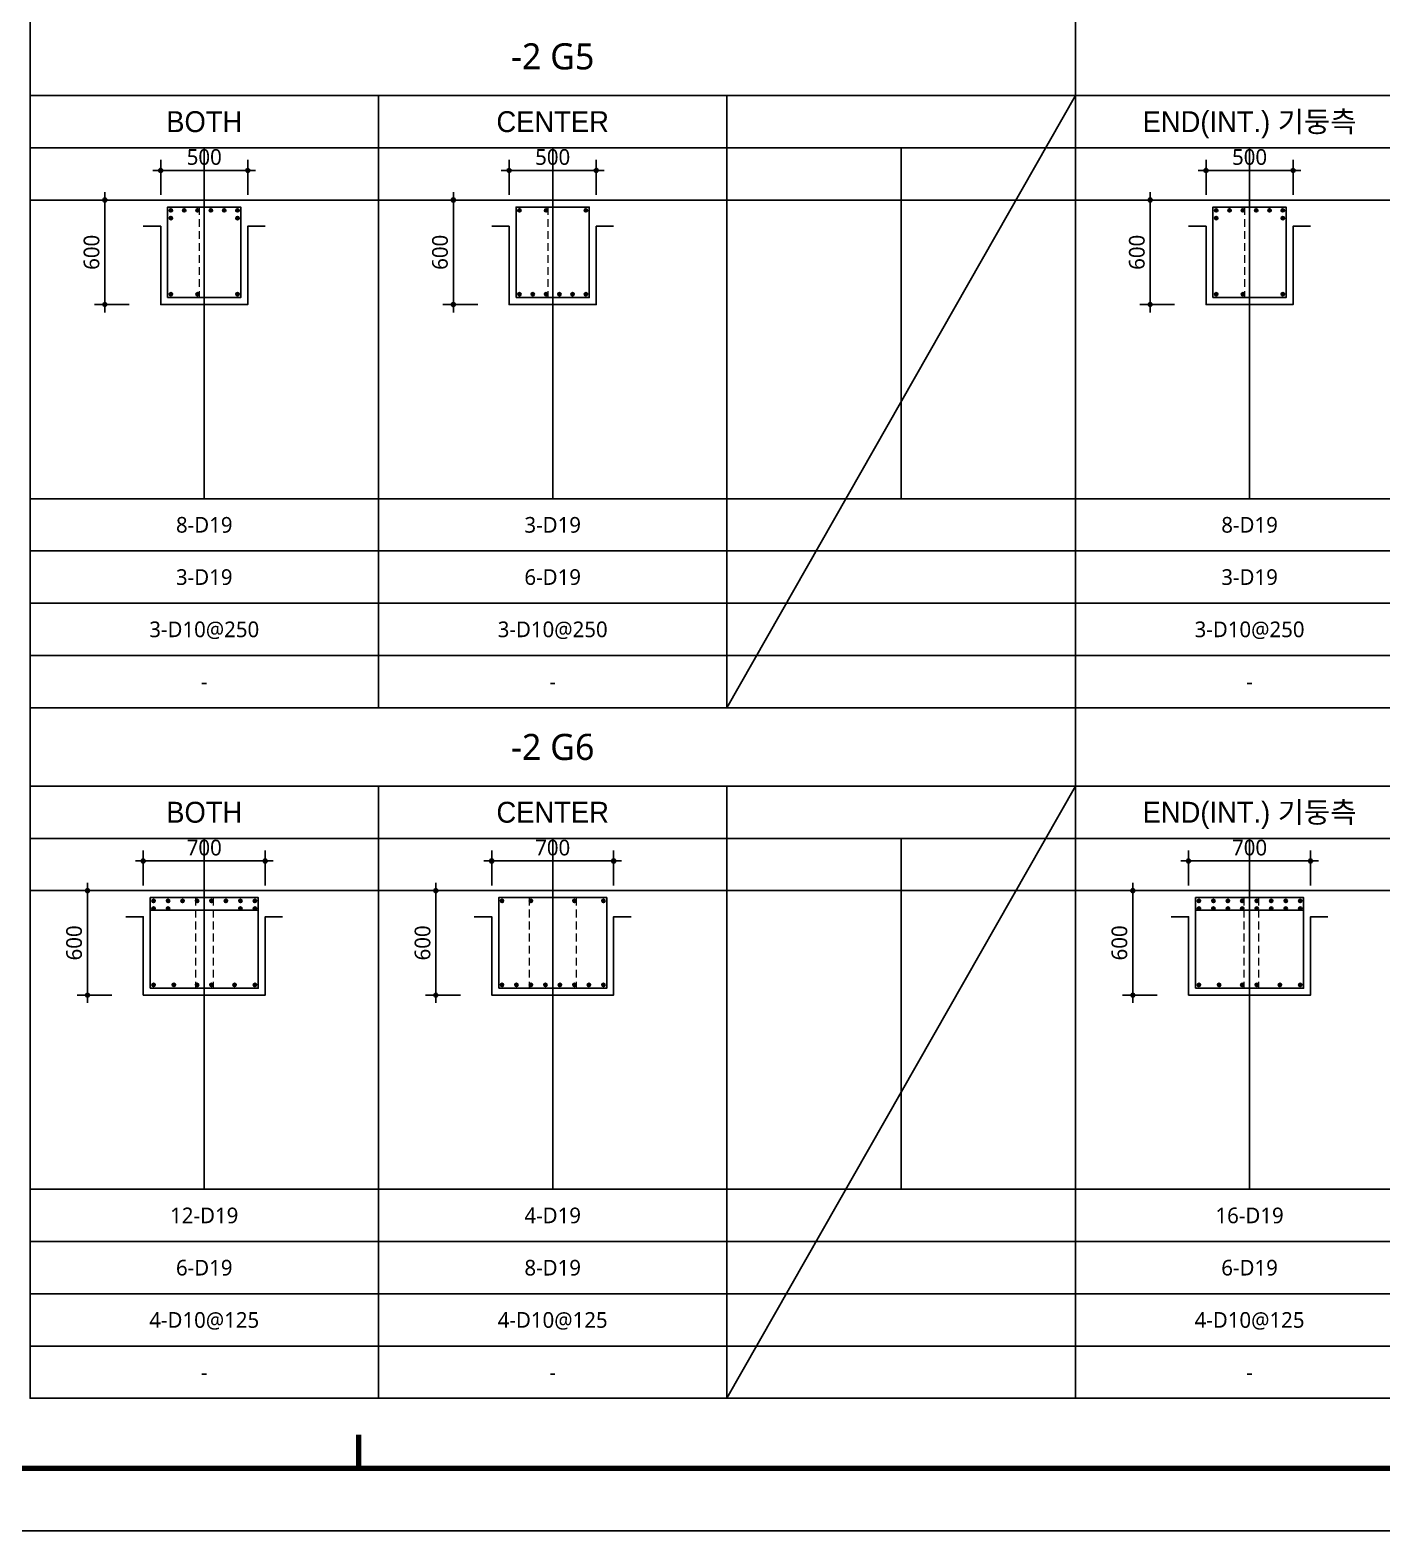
# Model space of a CAD drawing. Header units: millimetres. Extents: x 0 to 252030, y -124740 to 196020.
# Drawn here: x 60153 to 67913, y 71280 to 79897 of the extents above; entities that cross this region are included whole.
import ezdxf
from ezdxf.enums import TextEntityAlignment as Align

# ---------------------------------------------------------------- set-up
doc = ezdxf.new("R2010")
doc.units = ezdxf.units.MM
doc.header["$LTSCALE"] = 30
doc.linetypes.add('HID', pattern=[2.3, 1.5, -0.8])
doc.layers.get('DEFPOINTS').update_dxf_attribs({"color": 142})
for name, color, linetype in [('0-SEC1', 3, 'Continuous'), ('CON', 2, 'Continuous'), ('DIM', 7, 'Continuous'), ('ETC', 7, 'Continuous'), ('S-철근', 3, 'Continuous'), ('SHEET', 7, 'Continuous'), ('TXT', 3, 'Continuous'), ('XR-FORM_(도룡동)$0$Sheet', 7, 'Continuous')]:
    doc.layers.add(name, color=color, linetype=linetype)
doc.layers.add('TieBar', color=7, linetype='HID', lineweight=0)
doc.styles.get("Standard").update_dxf_attribs({"font": 'malgun.ttf'})
doc.styles.add('돋움', font='Dotum.ttf')
doc.styles.add('맑은 고딕', font='malgun.ttf')
doc.dimstyles.new('30NDIM', dxfattribs={"dimscale": 50, "dimtxt": 3, "dimasz": 1.5, "dimexe": 2, "dimexo": 6, "dimgap": 1, "dimtad": 1, "dimdec": 0, "dimrnd": 0.25, "dimzin": 0, "dimdsep": 46, "dimtxsty": 'Standard', "dimblk": 'Z_DOT', "dimcen": 5, "dimclrd": 256, "dimclre": 256, "dimclrt": 3, "dimadec": 0, "dimazin": 0, "dimtm": 1e-09, "dimtfac": 1, "dimtdec": 0, "dimtix": 1, "dimtmove": 2, "dimatfit": 1, "dimldrblk": 'Z_DOT', "dimfxl": 1, "dimtolj": 1, "dimtzin": 0, "dimarcsym": 0})

# ---------------------------------------------------------------- blocks, each defined once
blk = doc.blocks.new('XR-FORM_(도룡동)$0$S')
at = {"layer": 'XR-FORM_(도룡동)$0$Sheet', "const_width": 100}
blk.add_lwpolyline([(1850, 57950), (82250, 57950), (82250, 1200), (1850, 1200)], close=True, dxfattribs=at)
at = {"layer": 'XR-FORM_(도룡동)$0$Sheet', "linetype": 'Continuous', "const_width": 100}
blk.add_lwpolyline([(38745, 1846), (38745, 1200)], dxfattribs=at)
blk = doc.blocks.new('XR-FORM_(도룡동)', base_point=(101.33, -56114.51))
at = {"layer": 'DEFPOINTS'}
blk.add_lwpolyline([(0, 0), (420, 0), (420, 297), (0, 297)], close=True, dxfattribs=at)
at = {"xscale": 0.005, "yscale": 0.005, "zscale": 0.005}
blk.add_blockref('XR-FORM_(도룡동)$0$S', (-0.25, 0), dxfattribs=at)
blk = doc.blocks.new('4등분')
at = {"layer": 'DEFPOINTS'}
for p, q in [((1000, 3214.5), (1000, 1200)), ((3000, 3214.5), (3000, 1200)), ((5000, 3214.5), (5000, 1200)), ((0, 2914.5), (6000, 2914.5))]:
    blk.add_line(p, q, dxfattribs=at)
at = {"layer": 'SHEET'}
blk.add_line((0, 3514.5), (6000, 3514.5), dxfattribs=at)
at = {"layer": 'SHEET', "color": 6}
for p, q in [((2000, 3514.5), (2000, 0)), ((4000, 3514.5), (4000, 0)), ((0, 3214.5), (6000, 3214.5)), ((0, 1200), (6000, 1200)), ((0, 900), (6000, 900)), ((0, 600), (6000, 600)), ((0, 300), (6000, 300))]:
    blk.add_line(p, q, dxfattribs=at)
at = {"layer": 'SHEET'}
blk.add_lwpolyline([(6000, 3964.5), (0, 3964.5), (0, 0), (6000, 0)], close=True, dxfattribs=at)
blk = doc.blocks.new('Z_DOT')
at = {"layer": 'DIM', "color": 0}
for p, q in [((-1, 0), (1, 0)), ((0, -1), (0, 1))]:
    blk.add_line(p, q, dxfattribs=at)
for radius in [0.25, 0.125]:
    blk.add_circle((0, 0), radius, dxfattribs=at)
blk = doc.blocks.new('*D953')
at = {"layer": 'DEFPOINTS', "color": 0, "transparency": 16777216}
for p in [(61403, 79090.7), (60903, 78770.5), (61403, 78770.5)]:
    blk.add_point(p, dxfattribs=at)
at = {"layer": 'DIM', "lineweight": -2, "transparency": 16777216}
for p, q in [((60903, 78950.5), (60903, 79150.7)), ((61403, 78950.5), (61403, 79150.7)), ((60948, 79090.7), (61358, 79090.7))]:
    blk.add_line(p, q, dxfattribs=at)
at = {"layer": 'DIM', "lineweight": -2, "transparency": 16777216, "xscale": 45, "yscale": 45, "zscale": 45, "rotation": 180}
blk.add_blockref('Z_DOT', (60903, 79090.7), dxfattribs=at)
at = {"layer": 'DIM', "lineweight": -2, "transparency": 16777216, "xscale": 45, "yscale": 45, "zscale": 45}
blk.add_blockref('Z_DOT', (61403, 79090.7), dxfattribs=at)
at = {"layer": 'DIM', "color": 3, "transparency": 16777216, "insert": (61153, 79167.1), "char_height": 90, "attachment_point": 5}
blk.add_mtext('\\A1;500', dxfattribs=at)
blk = doc.blocks.new('*D954')
at = {"layer": 'DEFPOINTS', "color": 0, "transparency": 16777216}
for p in [(60582.8, 78920.5), (60903, 78920.5), (60903, 78320.5)]:
    blk.add_point(p, dxfattribs=at)
at = {"layer": 'DIM', "lineweight": -2, "transparency": 16777216}
for p, q in [((60723, 78920.5), (60522.8, 78920.5)), ((60582.8, 78365.5), (60582.8, 78875.5)), ((60723, 78320.5), (60522.8, 78320.5))]:
    blk.add_line(p, q, dxfattribs=at)
at = {"layer": 'DIM', "lineweight": -2, "transparency": 16777216, "xscale": 45, "yscale": 45, "zscale": 45}
for p, rotation in [((60582.8, 78920.5), 90), ((60582.8, 78320.5), 270)]:
    blk.add_blockref('Z_DOT', p, dxfattribs=dict(at, rotation=rotation))
at = {"layer": 'DIM', "color": 3, "transparency": 16777216, "insert": (60506.4, 78620.5), "char_height": 90, "attachment_point": 5, "rotation": 90}
blk.add_mtext('\\A1;600', dxfattribs=at)
blk = doc.blocks.new('*D955')
at = {"layer": 'DEFPOINTS', "color": 0, "transparency": 16777216}
for p in [(63403, 79090.7), (62903, 78770.5), (63403, 78770.5)]:
    blk.add_point(p, dxfattribs=at)
at = {"layer": 'DIM', "lineweight": -2, "transparency": 16777216}
for p, q in [((62903, 78950.5), (62903, 79150.7)), ((63403, 78950.5), (63403, 79150.7)), ((62948, 79090.7), (63358, 79090.7))]:
    blk.add_line(p, q, dxfattribs=at)
at = {"layer": 'DIM', "lineweight": -2, "transparency": 16777216, "xscale": 45, "yscale": 45, "zscale": 45, "rotation": 180}
blk.add_blockref('Z_DOT', (62903, 79090.7), dxfattribs=at)
at = {"layer": 'DIM', "lineweight": -2, "transparency": 16777216, "xscale": 45, "yscale": 45, "zscale": 45}
blk.add_blockref('Z_DOT', (63403, 79090.7), dxfattribs=at)
at = {"layer": 'DIM', "color": 3, "transparency": 16777216, "insert": (63153, 79167.1), "char_height": 90, "attachment_point": 5}
blk.add_mtext('\\A1;500', dxfattribs=at)
blk = doc.blocks.new('*D956')
at = {"layer": 'DEFPOINTS', "color": 0, "transparency": 16777216}
for p in [(62582.8, 78920.5), (62903, 78920.5), (62903, 78320.5)]:
    blk.add_point(p, dxfattribs=at)
at = {"layer": 'DIM', "lineweight": -2, "transparency": 16777216}
for p, q in [((62723, 78920.5), (62522.8, 78920.5)), ((62582.8, 78365.5), (62582.8, 78875.5)), ((62723, 78320.5), (62522.8, 78320.5))]:
    blk.add_line(p, q, dxfattribs=at)
at = {"layer": 'DIM', "lineweight": -2, "transparency": 16777216, "xscale": 45, "yscale": 45, "zscale": 45}
for p, rotation in [((62582.8, 78920.5), 90), ((62582.8, 78320.5), 270)]:
    blk.add_blockref('Z_DOT', p, dxfattribs=dict(at, rotation=rotation))
at = {"layer": 'DIM', "color": 3, "transparency": 16777216, "insert": (62506.4, 78620.5), "char_height": 90, "attachment_point": 5, "rotation": 90}
blk.add_mtext('\\A1;600', dxfattribs=at)
blk = doc.blocks.new('*D957')
at = {"layer": 'DEFPOINTS', "color": 0, "transparency": 16777216}
for p in [(67403, 79090.7), (66903, 78770.5), (67403, 78770.5)]:
    blk.add_point(p, dxfattribs=at)
at = {"layer": 'DIM', "lineweight": -2, "transparency": 16777216}
for p, q in [((66903, 78950.5), (66903, 79150.7)), ((67403, 78950.5), (67403, 79150.7)), ((66948, 79090.7), (67358, 79090.7))]:
    blk.add_line(p, q, dxfattribs=at)
at = {"layer": 'DIM', "lineweight": -2, "transparency": 16777216, "xscale": 45, "yscale": 45, "zscale": 45, "rotation": 180}
blk.add_blockref('Z_DOT', (66903, 79090.7), dxfattribs=at)
at = {"layer": 'DIM', "lineweight": -2, "transparency": 16777216, "xscale": 45, "yscale": 45, "zscale": 45}
blk.add_blockref('Z_DOT', (67403, 79090.7), dxfattribs=at)
at = {"layer": 'DIM', "color": 3, "transparency": 16777216, "insert": (67153, 79167.1), "char_height": 90, "attachment_point": 5}
blk.add_mtext('\\A1;500', dxfattribs=at)
blk = doc.blocks.new('*D958')
at = {"layer": 'DEFPOINTS', "color": 0, "transparency": 16777216}
for p in [(66582.8, 78920.5), (66903, 78920.5), (66903, 78320.5)]:
    blk.add_point(p, dxfattribs=at)
at = {"layer": 'DIM', "lineweight": -2, "transparency": 16777216}
for p, q in [((66723, 78920.5), (66522.8, 78920.5)), ((66582.8, 78365.5), (66582.8, 78875.5)), ((66723, 78320.5), (66522.8, 78320.5))]:
    blk.add_line(p, q, dxfattribs=at)
at = {"layer": 'DIM', "lineweight": -2, "transparency": 16777216, "xscale": 45, "yscale": 45, "zscale": 45}
for p, rotation in [((66582.8, 78920.5), 90), ((66582.8, 78320.5), 270)]:
    blk.add_blockref('Z_DOT', p, dxfattribs=dict(at, rotation=rotation))
at = {"layer": 'DIM', "color": 3, "transparency": 16777216, "insert": (66506.4, 78620.5), "char_height": 90, "attachment_point": 5, "rotation": 90}
blk.add_mtext('\\A1;600', dxfattribs=at)
blk = doc.blocks.new('*D965')
at = {"layer": 'DEFPOINTS', "color": 0, "transparency": 16777216}
for p in [(61503, 75126.2), (60803, 74806), (61503, 74806)]:
    blk.add_point(p, dxfattribs=at)
at = {"layer": 'DIM', "lineweight": -2, "transparency": 16777216}
for p, q in [((60803, 74986), (60803, 75186.2)), ((61503, 74986), (61503, 75186.2)), ((60848, 75126.2), (61458, 75126.2))]:
    blk.add_line(p, q, dxfattribs=at)
at = {"layer": 'DIM', "lineweight": -2, "transparency": 16777216, "xscale": 45, "yscale": 45, "zscale": 45, "rotation": 180}
blk.add_blockref('Z_DOT', (60803, 75126.2), dxfattribs=at)
at = {"layer": 'DIM', "lineweight": -2, "transparency": 16777216, "xscale": 45, "yscale": 45, "zscale": 45}
blk.add_blockref('Z_DOT', (61503, 75126.2), dxfattribs=at)
at = {"layer": 'DIM', "color": 3, "transparency": 16777216, "insert": (61153, 75202.6), "char_height": 90, "attachment_point": 5}
blk.add_mtext('\\A1;700', dxfattribs=at)
blk = doc.blocks.new('*D966')
at = {"layer": 'DEFPOINTS', "color": 0, "transparency": 16777216}
for p in [(60482.8, 74956), (60803, 74956), (60803, 74356)]:
    blk.add_point(p, dxfattribs=at)
at = {"layer": 'DIM', "lineweight": -2, "transparency": 16777216}
for p, q in [((60623, 74956), (60422.8, 74956)), ((60482.8, 74401), (60482.8, 74911)), ((60623, 74356), (60422.8, 74356))]:
    blk.add_line(p, q, dxfattribs=at)
at = {"layer": 'DIM', "lineweight": -2, "transparency": 16777216, "xscale": 45, "yscale": 45, "zscale": 45}
for p, rotation in [((60482.8, 74956), 90), ((60482.8, 74356), 270)]:
    blk.add_blockref('Z_DOT', p, dxfattribs=dict(at, rotation=rotation))
at = {"layer": 'DIM', "color": 3, "transparency": 16777216, "insert": (60406.4, 74656), "char_height": 90, "attachment_point": 5, "rotation": 90}
blk.add_mtext('\\A1;600', dxfattribs=at)
blk = doc.blocks.new('*D967')
at = {"layer": 'DEFPOINTS', "color": 0, "transparency": 16777216}
for p in [(63503, 75126.2), (62803, 74806), (63503, 74806)]:
    blk.add_point(p, dxfattribs=at)
at = {"layer": 'DIM', "lineweight": -2, "transparency": 16777216}
for p, q in [((62803, 74986), (62803, 75186.2)), ((63503, 74986), (63503, 75186.2)), ((62848, 75126.2), (63458, 75126.2))]:
    blk.add_line(p, q, dxfattribs=at)
at = {"layer": 'DIM', "lineweight": -2, "transparency": 16777216, "xscale": 45, "yscale": 45, "zscale": 45, "rotation": 180}
blk.add_blockref('Z_DOT', (62803, 75126.2), dxfattribs=at)
at = {"layer": 'DIM', "lineweight": -2, "transparency": 16777216, "xscale": 45, "yscale": 45, "zscale": 45}
blk.add_blockref('Z_DOT', (63503, 75126.2), dxfattribs=at)
at = {"layer": 'DIM', "color": 3, "transparency": 16777216, "insert": (63153, 75202.6), "char_height": 90, "attachment_point": 5}
blk.add_mtext('\\A1;700', dxfattribs=at)
blk = doc.blocks.new('*D968')
at = {"layer": 'DEFPOINTS', "color": 0, "transparency": 16777216}
for p in [(62482.8, 74956), (62803, 74956), (62803, 74356)]:
    blk.add_point(p, dxfattribs=at)
at = {"layer": 'DIM', "lineweight": -2, "transparency": 16777216}
for p, q in [((62623, 74956), (62422.8, 74956)), ((62482.8, 74401), (62482.8, 74911)), ((62623, 74356), (62422.8, 74356))]:
    blk.add_line(p, q, dxfattribs=at)
at = {"layer": 'DIM', "lineweight": -2, "transparency": 16777216, "xscale": 45, "yscale": 45, "zscale": 45}
for p, rotation in [((62482.8, 74956), 90), ((62482.8, 74356), 270)]:
    blk.add_blockref('Z_DOT', p, dxfattribs=dict(at, rotation=rotation))
at = {"layer": 'DIM', "color": 3, "transparency": 16777216, "insert": (62406.4, 74656), "char_height": 90, "attachment_point": 5, "rotation": 90}
blk.add_mtext('\\A1;600', dxfattribs=at)
blk = doc.blocks.new('*D969')
at = {"layer": 'DEFPOINTS', "color": 0, "transparency": 16777216}
for p in [(67503, 75126.2), (66803, 74806), (67503, 74806)]:
    blk.add_point(p, dxfattribs=at)
at = {"layer": 'DIM', "lineweight": -2, "transparency": 16777216}
for p, q in [((66803, 74986), (66803, 75186.2)), ((67503, 74986), (67503, 75186.2)), ((66848, 75126.2), (67458, 75126.2))]:
    blk.add_line(p, q, dxfattribs=at)
at = {"layer": 'DIM', "lineweight": -2, "transparency": 16777216, "xscale": 45, "yscale": 45, "zscale": 45, "rotation": 180}
blk.add_blockref('Z_DOT', (66803, 75126.2), dxfattribs=at)
at = {"layer": 'DIM', "lineweight": -2, "transparency": 16777216, "xscale": 45, "yscale": 45, "zscale": 45}
blk.add_blockref('Z_DOT', (67503, 75126.2), dxfattribs=at)
at = {"layer": 'DIM', "color": 3, "transparency": 16777216, "insert": (67153, 75202.6), "char_height": 90, "attachment_point": 5}
blk.add_mtext('\\A1;700', dxfattribs=at)
blk = doc.blocks.new('*D970')
at = {"layer": 'DEFPOINTS', "color": 0, "transparency": 16777216}
for p in [(66482.8, 74956), (66803, 74956), (66803, 74356)]:
    blk.add_point(p, dxfattribs=at)
at = {"layer": 'DIM', "lineweight": -2, "transparency": 16777216}
for p, q in [((66623, 74956), (66422.8, 74956)), ((66482.8, 74401), (66482.8, 74911)), ((66623, 74356), (66422.8, 74356))]:
    blk.add_line(p, q, dxfattribs=at)
at = {"layer": 'DIM', "lineweight": -2, "transparency": 16777216, "xscale": 45, "yscale": 45, "zscale": 45}
for p, rotation in [((66482.8, 74956), 90), ((66482.8, 74356), 270)]:
    blk.add_blockref('Z_DOT', p, dxfattribs=dict(at, rotation=rotation))
at = {"layer": 'DIM', "color": 3, "transparency": 16777216, "insert": (66406.4, 74656), "char_height": 90, "attachment_point": 5, "rotation": 90}
blk.add_mtext('\\A1;600', dxfattribs=at)

msp = doc.modelspace()

# ---------------------------------------------------------------- hatches: boundary and pattern name
at = {"layer": 'S-철근'}
h = msp.add_hatch(color=256, dxfattribs=at)
edge = h.paths.add_edge_path()
edge.add_arc((60962.08013, 78861.41992), 9.55, 0, 180)
edge.add_arc((60962.08013, 78861.41992), 9.55, 180, 360)
h = msp.add_hatch(color=256, dxfattribs=at)
edge = h.paths.add_edge_path()
edge.add_arc((61038.44813, 78861.41992), 9.55, 0, 180)
edge.add_arc((61038.44813, 78861.41992), 9.55, 180, 360)
h = msp.add_hatch(color=256, dxfattribs=at)
edge = h.paths.add_edge_path()
edge.add_arc((61114.81613, 78861.41992), 9.55, 0, 180)
edge.add_arc((61114.81613, 78861.41992), 9.55, 180, 360)
h = msp.add_hatch(color=256, dxfattribs=at)
edge = h.paths.add_edge_path()
edge.add_arc((61191.18413, 78861.41992), 9.55, 0, 180)
edge.add_arc((61191.18413, 78861.41992), 9.55, 180, 360)
h = msp.add_hatch(color=256, dxfattribs=at)
edge = h.paths.add_edge_path()
edge.add_arc((61267.55213, 78861.41992), 9.55, 0, 180)
edge.add_arc((61267.55213, 78861.41992), 9.55, 180, 360)
h = msp.add_hatch(color=256, dxfattribs=at)
edge = h.paths.add_edge_path()
edge.add_arc((61343.92013, 78861.41992), 9.55, 0, 180)
edge.add_arc((61343.92013, 78861.41992), 9.55, 180, 360)
h = msp.add_hatch(color=256, dxfattribs=at)
edge = h.paths.add_edge_path()
edge.add_arc((62962.08013, 78861.41992), 9.55, 0, 180)
edge.add_arc((62962.08013, 78861.41992), 9.55, 180, 360)
h = msp.add_hatch(color=256, dxfattribs=at)
edge = h.paths.add_edge_path()
edge.add_arc((63114.81613, 78861.41992), 9.55, 0, 180)
edge.add_arc((63114.81613, 78861.41992), 9.55, 180, 360)
h = msp.add_hatch(color=256, dxfattribs=at)
edge = h.paths.add_edge_path()
edge.add_arc((63343.92013, 78861.41992), 9.55, 0, 180)
edge.add_arc((63343.92013, 78861.41992), 9.55, 180, 360)
h = msp.add_hatch(color=256, dxfattribs=at)
edge = h.paths.add_edge_path()
edge.add_arc((66962.08013, 78861.41992), 9.55, 0, 180)
edge.add_arc((66962.08013, 78861.41992), 9.55, 180, 360)
h = msp.add_hatch(color=256, dxfattribs=at)
edge = h.paths.add_edge_path()
edge.add_arc((67038.44813, 78861.41992), 9.55, 0, 180)
edge.add_arc((67038.44813, 78861.41992), 9.55, 180, 360)
h = msp.add_hatch(color=256, dxfattribs=at)
edge = h.paths.add_edge_path()
edge.add_arc((67114.81613, 78861.41992), 9.55, 0, 180)
edge.add_arc((67114.81613, 78861.41992), 9.55, 180, 360)
h = msp.add_hatch(color=256, dxfattribs=at)
edge = h.paths.add_edge_path()
edge.add_arc((67191.18413, 78861.41992), 9.55, 0, 180)
edge.add_arc((67191.18413, 78861.41992), 9.55, 180, 360)
h = msp.add_hatch(color=256, dxfattribs=at)
edge = h.paths.add_edge_path()
edge.add_arc((67267.55213, 78861.41992), 9.55, 0, 180)
edge.add_arc((67267.55213, 78861.41992), 9.55, 180, 360)
h = msp.add_hatch(color=256, dxfattribs=at)
edge = h.paths.add_edge_path()
edge.add_arc((67343.92013, 78861.41992), 9.55, 0, 180)
edge.add_arc((67343.92013, 78861.41992), 9.55, 180, 360)
h = msp.add_hatch(color=256, dxfattribs=at)
edge = h.paths.add_edge_path()
edge.add_arc((60962.08013, 78817.31992), 9.55, 0, 180)
edge.add_arc((60962.08013, 78817.31992), 9.55, 180, 360)
h = msp.add_hatch(color=256, dxfattribs=at)
edge = h.paths.add_edge_path()
edge.add_arc((61343.92013, 78817.31992), 9.55, 0, 180)
edge.add_arc((61343.92013, 78817.31992), 9.55, 180, 360)
h = msp.add_hatch(color=256, dxfattribs=at)
edge = h.paths.add_edge_path()
edge.add_arc((66962.08013, 78817.31992), 9.55, 0, 180)
edge.add_arc((66962.08013, 78817.31992), 9.55, 180, 360)
h = msp.add_hatch(color=256, dxfattribs=at)
edge = h.paths.add_edge_path()
edge.add_arc((67343.92013, 78817.31992), 9.55, 0, 180)
edge.add_arc((67343.92013, 78817.31992), 9.55, 180, 360)
h = msp.add_hatch(color=256, dxfattribs=at)
edge = h.paths.add_edge_path()
edge.add_arc((60962.08013, 78379.57992), 9.55, 0, 180)
edge.add_arc((60962.08013, 78379.57992), 9.55, 180, 360)
h = msp.add_hatch(color=256, dxfattribs=at)
edge = h.paths.add_edge_path()
edge.add_arc((61114.81613, 78379.57992), 9.55, 180, 360, ccw=False)
edge.add_arc((61114.81613, 78379.57992), 9.55, 0, 180, ccw=False)
h = msp.add_hatch(color=256, dxfattribs=at)
edge = h.paths.add_edge_path()
edge.add_arc((61343.92013, 78379.57992), 9.55, 0, 180)
edge.add_arc((61343.92013, 78379.57992), 9.55, 180, 360)
h = msp.add_hatch(color=256, dxfattribs=at)
edge = h.paths.add_edge_path()
edge.add_arc((62962.08013, 78379.57992), 9.55, 0, 180)
edge.add_arc((62962.08013, 78379.57992), 9.55, 180, 360)
h = msp.add_hatch(color=256, dxfattribs=at)
edge = h.paths.add_edge_path()
edge.add_arc((63038.44813, 78379.57992), 9.55, 0, 180)
edge.add_arc((63038.44813, 78379.57992), 9.55, 180, 360)
h = msp.add_hatch(color=256, dxfattribs=at)
edge = h.paths.add_edge_path()
edge.add_arc((63114.81613, 78379.57992), 9.55, 0, 180)
edge.add_arc((63114.81613, 78379.57992), 9.55, 180, 360)
h = msp.add_hatch(color=256, dxfattribs=at)
edge = h.paths.add_edge_path()
edge.add_arc((63191.18413, 78379.57992), 9.55, 0, 180)
edge.add_arc((63191.18413, 78379.57992), 9.55, 180, 360)
h = msp.add_hatch(color=256, dxfattribs=at)
edge = h.paths.add_edge_path()
edge.add_arc((63267.55213, 78379.57992), 9.55, 0, 180)
edge.add_arc((63267.55213, 78379.57992), 9.55, 180, 360)
h = msp.add_hatch(color=256, dxfattribs=at)
edge = h.paths.add_edge_path()
edge.add_arc((63343.92013, 78379.57992), 9.55, 0, 180)
edge.add_arc((63343.92013, 78379.57992), 9.55, 180, 360)
h = msp.add_hatch(color=256, dxfattribs=at)
edge = h.paths.add_edge_path()
edge.add_arc((66962.08013, 78379.57992), 9.55, 0, 180)
edge.add_arc((66962.08013, 78379.57992), 9.55, 180, 360)
h = msp.add_hatch(color=256, dxfattribs=at)
edge = h.paths.add_edge_path()
edge.add_arc((67114.81613, 78379.57992), 9.55, 180, 360, ccw=False)
edge.add_arc((67114.81613, 78379.57992), 9.55, 0, 180, ccw=False)
h = msp.add_hatch(color=256, dxfattribs=at)
edge = h.paths.add_edge_path()
edge.add_arc((67343.92013, 78379.57992), 9.55, 0, 180)
edge.add_arc((67343.92013, 78379.57992), 9.55, 180, 360)
h = msp.add_hatch(color=256, dxfattribs=at)
edge = h.paths.add_edge_path()
edge.add_arc((60862.08013, 74896.91992), 9.55, 0, 180)
edge.add_arc((60862.08013, 74896.91992), 9.55, 180, 360)
h = msp.add_hatch(color=256, dxfattribs=at)
edge = h.paths.add_edge_path()
edge.add_arc((60945.20013, 74896.91992), 9.55, 0, 180)
edge.add_arc((60945.20013, 74896.91992), 9.55, 180, 360)
h = msp.add_hatch(color=256, dxfattribs=at)
edge = h.paths.add_edge_path()
edge.add_arc((61028.32013, 74896.91992), 9.55, 0, 180)
edge.add_arc((61028.32013, 74896.91992), 9.55, 180, 360)
h = msp.add_hatch(color=256, dxfattribs=at)
edge = h.paths.add_edge_path()
edge.add_arc((61111.44013, 74896.91992), 9.55, 0, 180)
edge.add_arc((61111.44013, 74896.91992), 9.55, 180, 360)
h = msp.add_hatch(color=256, dxfattribs=at)
edge = h.paths.add_edge_path()
edge.add_arc((61194.56013, 74896.91992), 9.55, 0, 180)
edge.add_arc((61194.56013, 74896.91992), 9.55, 180, 360)
h = msp.add_hatch(color=256, dxfattribs=at)
edge = h.paths.add_edge_path()
edge.add_arc((61277.68013, 74896.91992), 9.55, 0, 180)
edge.add_arc((61277.68013, 74896.91992), 9.55, 180, 360)
h = msp.add_hatch(color=256, dxfattribs=at)
edge = h.paths.add_edge_path()
edge.add_arc((61360.80013, 74896.91992), 9.55, 0, 180)
edge.add_arc((61360.80013, 74896.91992), 9.55, 180, 360)
h = msp.add_hatch(color=256, dxfattribs=at)
edge = h.paths.add_edge_path()
edge.add_arc((61443.92013, 74896.91992), 9.55, 0, 180)
edge.add_arc((61443.92013, 74896.91992), 9.55, 180, 360)
h = msp.add_hatch(color=256, dxfattribs=at)
edge = h.paths.add_edge_path()
edge.add_arc((62862.08013, 74896.91992), 9.55, 0, 180)
edge.add_arc((62862.08013, 74896.91992), 9.55, 180, 360)
h = msp.add_hatch(color=256, dxfattribs=at)
edge = h.paths.add_edge_path()
edge.add_arc((63028.32013, 74896.91992), 9.55, 0, 180)
edge.add_arc((63028.32013, 74896.91992), 9.55, 180, 360)
h = msp.add_hatch(color=256, dxfattribs=at)
edge = h.paths.add_edge_path()
edge.add_arc((63277.68013, 74896.91992), 9.55, 0, 180, ccw=False)
edge.add_arc((63277.68013, 74896.91992), 9.55, -180, 0, ccw=False)
h = msp.add_hatch(color=256, dxfattribs=at)
edge = h.paths.add_edge_path()
edge.add_arc((63443.92013, 74896.91992), 9.55, 0, 180)
edge.add_arc((63443.92013, 74896.91992), 9.55, 180, 360)
h = msp.add_hatch(color=256, dxfattribs=at)
edge = h.paths.add_edge_path()
edge.add_arc((66862.08013, 74896.91992), 9.55, 0, 180)
edge.add_arc((66862.08013, 74896.91992), 9.55, 180, 360)
h = msp.add_hatch(color=256, dxfattribs=at)
edge = h.paths.add_edge_path()
edge.add_arc((66945.20013, 74896.91992), 9.55, 0, 180)
edge.add_arc((66945.20013, 74896.91992), 9.55, 180, 360)
h = msp.add_hatch(color=256, dxfattribs=at)
edge = h.paths.add_edge_path()
edge.add_arc((67028.32013, 74896.91992), 9.55, 0, 180)
edge.add_arc((67028.32013, 74896.91992), 9.55, 180, 360)
h = msp.add_hatch(color=256, dxfattribs=at)
edge = h.paths.add_edge_path()
edge.add_arc((67111.44013, 74896.91992), 9.55, 0, 180)
edge.add_arc((67111.44013, 74896.91992), 9.55, 180, 360)
h = msp.add_hatch(color=256, dxfattribs=at)
edge = h.paths.add_edge_path()
edge.add_arc((67194.56013, 74896.91992), 9.55, 0, 180)
edge.add_arc((67194.56013, 74896.91992), 9.55, 180, 360)
h = msp.add_hatch(color=256, dxfattribs=at)
edge = h.paths.add_edge_path()
edge.add_arc((67277.68013, 74896.91992), 9.55, 0, 180)
edge.add_arc((67277.68013, 74896.91992), 9.55, 180, 360)
h = msp.add_hatch(color=256, dxfattribs=at)
edge = h.paths.add_edge_path()
edge.add_arc((67360.80013, 74896.91992), 9.55, 0, 180)
edge.add_arc((67360.80013, 74896.91992), 9.55, 180, 360)
h = msp.add_hatch(color=256, dxfattribs=at)
edge = h.paths.add_edge_path()
edge.add_arc((67443.92013, 74896.91992), 9.55, 0, 180)
edge.add_arc((67443.92013, 74896.91992), 9.55, 180, 360)
h = msp.add_hatch(color=256, dxfattribs=at)
edge = h.paths.add_edge_path()
edge.add_arc((60862.08013, 74852.81992), 9.55, 0, 180)
edge.add_arc((60862.08013, 74852.81992), 9.55, 180, 360)
h = msp.add_hatch(color=256, dxfattribs=at)
edge = h.paths.add_edge_path()
edge.add_arc((60945.20013, 74852.81992), 9.55, 0, 180)
edge.add_arc((60945.20013, 74852.81992), 9.55, 180, 360)
h = msp.add_hatch(color=256, dxfattribs=at)
edge = h.paths.add_edge_path()
edge.add_arc((61360.80013, 74852.81992), 9.55, 0, 180)
edge.add_arc((61360.80013, 74852.81992), 9.55, 180, 360)
h = msp.add_hatch(color=256, dxfattribs=at)
edge = h.paths.add_edge_path()
edge.add_arc((61443.92013, 74852.81992), 9.55, 0, 180)
edge.add_arc((61443.92013, 74852.81992), 9.55, 180, 360)
h = msp.add_hatch(color=256, dxfattribs=at)
edge = h.paths.add_edge_path()
edge.add_arc((66862.08013, 74852.81992), 9.55, 0, 180)
edge.add_arc((66862.08013, 74852.81992), 9.55, 180, 360)
h = msp.add_hatch(color=256, dxfattribs=at)
edge = h.paths.add_edge_path()
edge.add_arc((66945.20013, 74852.81992), 9.55, 0, 180)
edge.add_arc((66945.20013, 74852.81992), 9.55, 180, 360)
h = msp.add_hatch(color=256, dxfattribs=at)
edge = h.paths.add_edge_path()
edge.add_arc((67028.32013, 74852.81992), 9.55, 0, 180)
edge.add_arc((67028.32013, 74852.81992), 9.55, 180, 360)
h = msp.add_hatch(color=256, dxfattribs=at)
edge = h.paths.add_edge_path()
edge.add_arc((67111.44013, 74852.81992), 9.55, 0, 180)
edge.add_arc((67111.44013, 74852.81992), 9.55, 180, 360)
h = msp.add_hatch(color=256, dxfattribs=at)
edge = h.paths.add_edge_path()
edge.add_arc((67194.56013, 74852.81992), 9.55, 0, 180)
edge.add_arc((67194.56013, 74852.81992), 9.55, 180, 360)
h = msp.add_hatch(color=256, dxfattribs=at)
edge = h.paths.add_edge_path()
edge.add_arc((67277.68013, 74852.81992), 9.55, 0, 180)
edge.add_arc((67277.68013, 74852.81992), 9.55, 180, 360)
h = msp.add_hatch(color=256, dxfattribs=at)
edge = h.paths.add_edge_path()
edge.add_arc((67360.80013, 74852.81992), 9.55, 0, 180)
edge.add_arc((67360.80013, 74852.81992), 9.55, 180, 360)
h = msp.add_hatch(color=256, dxfattribs=at)
edge = h.paths.add_edge_path()
edge.add_arc((67443.92013, 74852.81992), 9.55, 0, 180)
edge.add_arc((67443.92013, 74852.81992), 9.55, 180, 360)
h = msp.add_hatch(color=256, dxfattribs=at)
edge = h.paths.add_edge_path()
edge.add_arc((60862.08013, 74415.07992), 9.55, 0, 180)
edge.add_arc((60862.08013, 74415.07992), 9.55, 180, 360)
h = msp.add_hatch(color=256, dxfattribs=at)
edge = h.paths.add_edge_path()
edge.add_arc((60978.44813, 74415.07992), 9.55, 0, 180)
edge.add_arc((60978.44813, 74415.07992), 9.55, 180, 360)
h = msp.add_hatch(color=256, dxfattribs=at)
edge = h.paths.add_edge_path()
edge.add_arc((61111.44013, 74415.07992), 9.55, 180, 360, ccw=False)
edge.add_arc((61111.44013, 74415.07992), 9.55, 0, 180, ccw=False)
h = msp.add_hatch(color=256, dxfattribs=at)
edge = h.paths.add_edge_path()
edge.add_arc((61194.56013, 74415.07992), 9.55, 180, 360)
edge.add_arc((61194.56013, 74415.07992), 9.55, 360, 540)
h = msp.add_hatch(color=256, dxfattribs=at)
edge = h.paths.add_edge_path()
edge.add_arc((61327.55213, 74415.07992), 9.55, 0, 180)
edge.add_arc((61327.55213, 74415.07992), 9.55, 180, 360)
h = msp.add_hatch(color=256, dxfattribs=at)
edge = h.paths.add_edge_path()
edge.add_arc((61443.92013, 74415.07992), 9.55, 0, 180)
edge.add_arc((61443.92013, 74415.07992), 9.55, 180, 360)
h = msp.add_hatch(color=256, dxfattribs=at)
edge = h.paths.add_edge_path()
edge.add_arc((62862.08013, 74415.07992), 9.55, 0, 180)
edge.add_arc((62862.08013, 74415.07992), 9.55, 180, 360)
h = msp.add_hatch(color=256, dxfattribs=at)
edge = h.paths.add_edge_path()
edge.add_arc((62945.20013, 74415.07992), 9.55, 0, 180)
edge.add_arc((62945.20013, 74415.07992), 9.55, 180, 360)
h = msp.add_hatch(color=256, dxfattribs=at)
edge = h.paths.add_edge_path()
edge.add_arc((63028.32013, 74415.07992), 9.55, 0, 180)
edge.add_arc((63028.32013, 74415.07992), 9.55, 180, 360)
h = msp.add_hatch(color=256, dxfattribs=at)
edge = h.paths.add_edge_path()
edge.add_arc((63111.44013, 74415.07992), 9.55, 0, 180)
edge.add_arc((63111.44013, 74415.07992), 9.55, 180, 360)
h = msp.add_hatch(color=256, dxfattribs=at)
edge = h.paths.add_edge_path()
edge.add_arc((63194.56013, 74415.07992), 9.55, 0, 180)
edge.add_arc((63194.56013, 74415.07992), 9.55, 180, 360)
h = msp.add_hatch(color=256, dxfattribs=at)
edge = h.paths.add_edge_path()
edge.add_arc((63277.68013, 74415.07992), 9.55, 0, 180)
edge.add_arc((63277.68013, 74415.07992), 9.55, 180, 360)
h = msp.add_hatch(color=256, dxfattribs=at)
edge = h.paths.add_edge_path()
edge.add_arc((63360.80013, 74415.07992), 9.55, 0, 180)
edge.add_arc((63360.80013, 74415.07992), 9.55, 180, 360)
h = msp.add_hatch(color=256, dxfattribs=at)
edge = h.paths.add_edge_path()
edge.add_arc((63443.92013, 74415.07992), 9.55, 0, 180)
edge.add_arc((63443.92013, 74415.07992), 9.55, 180, 360)
h = msp.add_hatch(color=256, dxfattribs=at)
edge = h.paths.add_edge_path()
edge.add_arc((66862.08013, 74415.07992), 9.55, 0, 180)
edge.add_arc((66862.08013, 74415.07992), 9.55, 180, 360)
h = msp.add_hatch(color=256, dxfattribs=at)
edge = h.paths.add_edge_path()
edge.add_arc((66978.44813, 74415.07992), 9.55, 0, 180)
edge.add_arc((66978.44813, 74415.07992), 9.55, 180, 360)
h = msp.add_hatch(color=256, dxfattribs=at)
edge = h.paths.add_edge_path()
edge.add_arc((67111.44013, 74415.07992), 9.55, 180, 360, ccw=False)
edge.add_arc((67111.44013, 74415.07992), 9.55, 0, 180, ccw=False)
h = msp.add_hatch(color=256, dxfattribs=at)
edge = h.paths.add_edge_path()
edge.add_arc((67194.56013, 74415.07992), 9.55, 180, 360, ccw=False)
edge.add_arc((67194.56013, 74415.07992), 9.55, 0, 180, ccw=False)
h = msp.add_hatch(color=256, dxfattribs=at)
edge = h.paths.add_edge_path()
edge.add_arc((67327.55213, 74415.07992), 9.55, 0, 180)
edge.add_arc((67327.55213, 74415.07992), 9.55, 180, 360)
h = msp.add_hatch(color=256, dxfattribs=at)
edge = h.paths.add_edge_path()
edge.add_arc((67443.92013, 74415.07992), 9.55, 0, 180)
edge.add_arc((67443.92013, 74415.07992), 9.55, 180, 360)

# ---------------------------------------------------------------- linework, layer by layer
at = {"layer": 'CON', "color": 8}
for p, q in [((60803.00013, 78920.49992), (61503.00013, 78920.49992)), ((62803.00013, 78920.49992), (63503.00013, 78920.49992)), ((66803.00013, 78920.49992), (67503.00013, 78920.49992)), ((60703.00013, 74955.99992), (61603.00013, 74955.99992)), ((62703.00013, 74955.99992), (63603.00013, 74955.99992)), ((66703.00013, 74955.99992), (67603.00013, 74955.99992))]:
    msp.add_line(p, q, dxfattribs=at)
for points in [[(61503.00013, 78770.49992), (61403.00013, 78770.49992), (61403.00013, 78320.49992), (60903.00013, 78320.49992), (60903.00013, 78770.49992), (60803.00013, 78770.49992)], [(63503.00013, 78770.49992), (63403.00013, 78770.49992), (63403.00013, 78320.49992), (62903.00013, 78320.49992), (62903.00013, 78770.49992), (62803.00013, 78770.49992)], [(67503.00013, 78770.49992), (67403.00013, 78770.49992), (67403.00013, 78320.49992), (66903.00013, 78320.49992), (66903.00013, 78770.49992), (66803.00013, 78770.49992)], [(61603.00013, 74805.99992), (61503.00013, 74805.99992), (61503.00013, 74355.99992), (60803.00013, 74355.99992), (60803.00013, 74805.99992), (60703.00013, 74805.99992)], [(63603.00013, 74805.99992), (63503.00013, 74805.99992), (63503.00013, 74355.99992), (62803.00013, 74355.99992), (62803.00013, 74805.99992), (62703.00013, 74805.99992)], [(67603.00013, 74805.99992), (67503.00013, 74805.99992), (67503.00013, 74355.99992), (66803.00013, 74355.99992), (66803.00013, 74805.99992), (66703.00013, 74805.99992)]]:
    msp.add_lwpolyline(points, dxfattribs=at)
at = {"layer": 'ETC', "color": 8}
for p, q in [((60843.00013, 74843.26992), (61463.00013, 74843.26992)), ((66843.00013, 74843.26992), (67463.00013, 74843.26992))]:
    msp.add_line(p, q, dxfattribs=at)
at = {"layer": 'S-철근'}
for points in [[(60943.00013, 78360.49992), (60943.00013, 78880.49992), (61363.00013, 78880.49992), (61363.00013, 78360.49992), (60943.00013, 78360.49992)], [(62943.00013, 78360.49992), (62943.00013, 78880.49992), (63363.00013, 78880.49992), (63363.00013, 78360.49992), (62943.00013, 78360.49992)], [(66943.00013, 78360.49992), (66943.00013, 78880.49992), (67363.00013, 78880.49992), (67363.00013, 78360.49992), (66943.00013, 78360.49992)], [(60843.00013, 74395.99992), (60843.00013, 74915.99992), (61463.00013, 74915.99992), (61463.00013, 74395.99992), (60843.00013, 74395.99992)], [(62843.00013, 74395.99992), (62843.00013, 74915.99992), (63463.00013, 74915.99992), (63463.00013, 74395.99992), (62843.00013, 74395.99992)], [(66843.00013, 74395.99992), (66843.00013, 74915.99992), (67463.00013, 74915.99992), (67463.00013, 74395.99992), (66843.00013, 74395.99992)]]:
    msp.add_lwpolyline(points, dxfattribs=at)
for centre in [(60962.08013, 78861.41992), (61038.44813, 78861.41992), (61114.81613, 78861.41992), (61191.18413, 78861.41992), (61267.55213, 78861.41992), (61343.92013, 78861.41992), (62962.08013, 78861.41992), (63114.81613, 78861.41992), (63343.92013, 78861.41992), (66962.08013, 78861.41992), (67038.44813, 78861.41992), (67114.81613, 78861.41992), (67191.18413, 78861.41992), (67267.55213, 78861.41992), (67343.92013, 78861.41992), (60962.08013, 78817.31992), (61343.92013, 78817.31992), (66962.08013, 78817.31992), (67343.92013, 78817.31992), (60962.08013, 78379.57992), (61114.81613, 78379.57992), (61343.92013, 78379.57992), (62962.08013, 78379.57992), (63038.44813, 78379.57992), (63114.81613, 78379.57992), (63191.18413, 78379.57992), (63267.55213, 78379.57992), (63343.92013, 78379.57992), (66962.08013, 78379.57992), (67114.81613, 78379.57992), (67343.92013, 78379.57992), (60862.08013, 74896.91992), (60945.20013, 74896.91992), (61028.32013, 74896.91992), (61111.44013, 74896.91992), (61194.56013, 74896.91992), (61277.68013, 74896.91992), (61360.80013, 74896.91992), (61443.92013, 74896.91992), (62862.08013, 74896.91992), (63028.32013, 74896.91992), (63277.68013, 74896.91992), (63443.92013, 74896.91992), (66862.08013, 74896.91992), (66945.20013, 74896.91992), (67028.32013, 74896.91992), (67111.44013, 74896.91992), (67194.56013, 74896.91992), (67277.68013, 74896.91992), (67360.80013, 74896.91992), (67443.92013, 74896.91992), (60862.08013, 74852.81992), (60945.20013, 74852.81992), (61360.80013, 74852.81992), (61443.92013, 74852.81992), (66862.08013, 74852.81992), (66945.20013, 74852.81992), (67028.32013, 74852.81992), (67111.44013, 74852.81992), (67194.56013, 74852.81992), (67277.68013, 74852.81992), (67360.80013, 74852.81992), (67443.92013, 74852.81992), (60862.08013, 74415.07992), (60978.44813, 74415.07992), (61111.44013, 74415.07992), (61194.56013, 74415.07992), (61327.55213, 74415.07992), (61443.92013, 74415.07992), (62862.08013, 74415.07992), (62945.20013, 74415.07992), (63028.32013, 74415.07992), (63111.44013, 74415.07992), (63194.56013, 74415.07992), (63277.68013, 74415.07992), (63360.80013, 74415.07992), (63443.92013, 74415.07992), (66862.08013, 74415.07992), (66978.44813, 74415.07992), (67111.44013, 74415.07992), (67194.56013, 74415.07992), (67327.55213, 74415.07992), (67443.92013, 74415.07992)]:
    msp.add_circle(centre, 9.55, dxfattribs=at)
at = {"layer": 'SHEET'}
for p, q in [((66153.00013, 79520.49992), (64153.00013, 76005.99992)), ((66153.00013, 75555.99992), (64153.00013, 72041.49992))]:
    msp.add_line(p, q, dxfattribs=at)
at = {"layer": 'TieBar'}
for p, q in [((61124.36613, 78880.49992), (61124.36613, 78360.49992)), ((63124.36613, 78880.49992), (63124.36613, 78360.49992)), ((67124.36613, 78880.49992), (67124.36613, 78360.49992)), ((61101.89013, 74915.99992), (61101.89013, 74395.99992)), ((61204.11013, 74915.99992), (61204.11013, 74395.99992)), ((63018.77013, 74915.99992), (63018.77013, 74395.99992)), ((63287.23013, 74915.99992), (63287.23013, 74395.99992)), ((67120.99013, 74915.99992), (67120.99013, 74395.99992)), ((67204.11013, 74915.99992), (67204.11013, 74395.99992))]:
    msp.add_line(p, q, dxfattribs=at)

# ---------------------------------------------------------------- block references
for p in [(60153.00013, 76005.99992), (66153.00013, 76005.99992), (60153.00013, 72041.49992), (66153.00013, 72041.49992)]:
    msp.add_blockref('4등분', p)
at = {"layer": '0-SEC1', "xscale": 60, "yscale": 60, "zscale": 60}
msp.add_blockref('XR-FORM_(도룡동)', (56510.02429, -3295590.57868), dxfattribs=at)

# ---------------------------------------------------------------- texts
at = {"layer": 'TXT', "color": 2, "style": '맑은 고딕'}
for s, p in [('-2 G5', (63153.00013, 79745.49992)), ('-2 G6', (63153.00013, 75780.99992))]:
    msp.add_text(s, height=150, dxfattribs=at).set_placement(p, align=Align.MIDDLE_CENTER)
at = {"layer": 'TXT'}
for s, height, style, p in [('END(INT.) 기둥측', 120, '돋움', (67153.00013, 79370.49992)), ('BOTH', 120, '돋움', (61153.00013, 79370.49992)), ('CENTER', 120, '돋움', (63153.00013, 79370.49992)), ('8-D19', 90, '맑은 고딕', (61153.00013, 77055.99992)), ('3-D19', 90, '맑은 고딕', (63153.00013, 77055.99992)), ('8-D19', 90, '맑은 고딕', (67153.00013, 77055.99992)), ('3-D19', 90, '맑은 고딕', (61153.00013, 76755.99992)), ('6-D19', 90, '맑은 고딕', (63153.00013, 76755.99992)), ('3-D19', 90, '맑은 고딕', (67153.00013, 76755.99992)), ('3-D10@250', 90, '맑은 고딕', (61153.00013, 76455.99992)), ('3-D10@250', 90, '맑은 고딕', (63153.00013, 76455.99992)), ('3-D10@250', 90, '맑은 고딕', (67153.00013, 76455.99992)), ('-', 90, '맑은 고딕', (61153.00013, 76155.99992)), ('-', 90, '맑은 고딕', (63153.00013, 76155.99992)), ('-', 90, '맑은 고딕', (67153.00013, 76155.99992)), ('END(INT.) 기둥측', 120, '돋움', (67153.00013, 75405.99992)), ('BOTH', 120, '돋움', (61153.00013, 75405.99992)), ('CENTER', 120, '돋움', (63153.00013, 75405.99992)), ('12-D19', 90, '맑은 고딕', (61153.00013, 73091.49992)), ('4-D19', 90, '맑은 고딕', (63153.00013, 73091.49992)), ('16-D19', 90, '맑은 고딕', (67153.00013, 73091.49992)), ('6-D19', 90, '맑은 고딕', (61153.00013, 72791.49992)), ('8-D19', 90, '맑은 고딕', (63153.00013, 72791.49992)), ('6-D19', 90, '맑은 고딕', (67153.00013, 72791.49992)), ('4-D10@125', 90, '맑은 고딕', (61153.00013, 72491.49992)), ('4-D10@125', 90, '맑은 고딕', (63153.00013, 72491.49992)), ('4-D10@125', 90, '맑은 고딕', (67153.00013, 72491.49992)), ('-', 90, '맑은 고딕', (61153.00013, 72191.49992)), ('-', 90, '맑은 고딕', (63153.00013, 72191.49992)), ('-', 90, '맑은 고딕', (67153.00013, 72191.49992))]:
    msp.add_text(s, height=height, dxfattribs=dict(at, style=style)).set_placement(p, align=Align.MIDDLE_CENTER)

# ---------------------------------------------------------------- dimensions: what is measured, and where the dimension line sits
at = {"layer": 'DIM'}
for base, p1, p2, picture, middle in [((61403.00013, 79090.65148), (60903.00013, 78770.49992), (61403.00013, 78770.49992), '*D953', (61153.00013, 79167.14945)), ((63403.00013, 79090.65148), (62903.00013, 78770.49992), (63403.00013, 78770.49992), '*D955', (63153.00013, 79167.14945)), ((67403.00013, 79090.65148), (66903.00013, 78770.49992), (67403.00013, 78770.49992), '*D957', (67153.00013, 79167.14945)), ((61503.00013, 75126.15148), (60803.00013, 74805.99992), (61503.00013, 74805.99992), '*D965', (61153.00013, 75202.64945)), ((63503.00013, 75126.15148), (62803.00013, 74805.99992), (63503.00013, 74805.99992), '*D967', (63153.00013, 75202.64945)), ((67503.00013, 75126.15148), (66803.00013, 74805.99992), (67503.00013, 74805.99992), '*D969', (67153.00013, 75202.64945))]:
    dim = msp.add_linear_dim(base=base, p1=p1, p2=p2, dimstyle='30NDIM', override={"dimscale": 30, "dimtxsty": 'Standard'}, dxfattribs=at)
    dim.commit()
    dim.dimension.update_dxf_attribs({"geometry": picture, "text_midpoint": middle})
for base, p1, p2, picture, middle in [((60582.84857, 78920.49992), (60903.00013, 78320.49992), (60903.00013, 78920.49992), '*D954', (60506.3506, 78620.49992)), ((62582.84857, 78920.49992), (62903.00013, 78320.49992), (62903.00013, 78920.49992), '*D956', (62506.3506, 78620.49992)), ((66582.84857, 78920.49992), (66903.00013, 78320.49992), (66903.00013, 78920.49992), '*D958', (66506.3506, 78620.49992)), ((60482.84857, 74955.99992), (60803.00013, 74355.99992), (60803.00013, 74955.99992), '*D966', (60406.3506, 74655.99992)), ((62482.84857, 74955.99992), (62803.00013, 74355.99992), (62803.00013, 74955.99992), '*D968', (62406.3506, 74655.99992)), ((66482.84857, 74955.99992), (66803.00013, 74355.99992), (66803.00013, 74955.99992), '*D970', (66406.3506, 74655.99992))]:
    dim = msp.add_linear_dim(base=base, p1=p1, p2=p2, angle=90, dimstyle='30NDIM', override={"dimscale": 30, "dimtxsty": 'Standard'}, dxfattribs=at)
    dim.commit()
    dim.dimension.update_dxf_attribs({"geometry": picture, "text_midpoint": middle})

doc.saveas('drawing.dxf')
